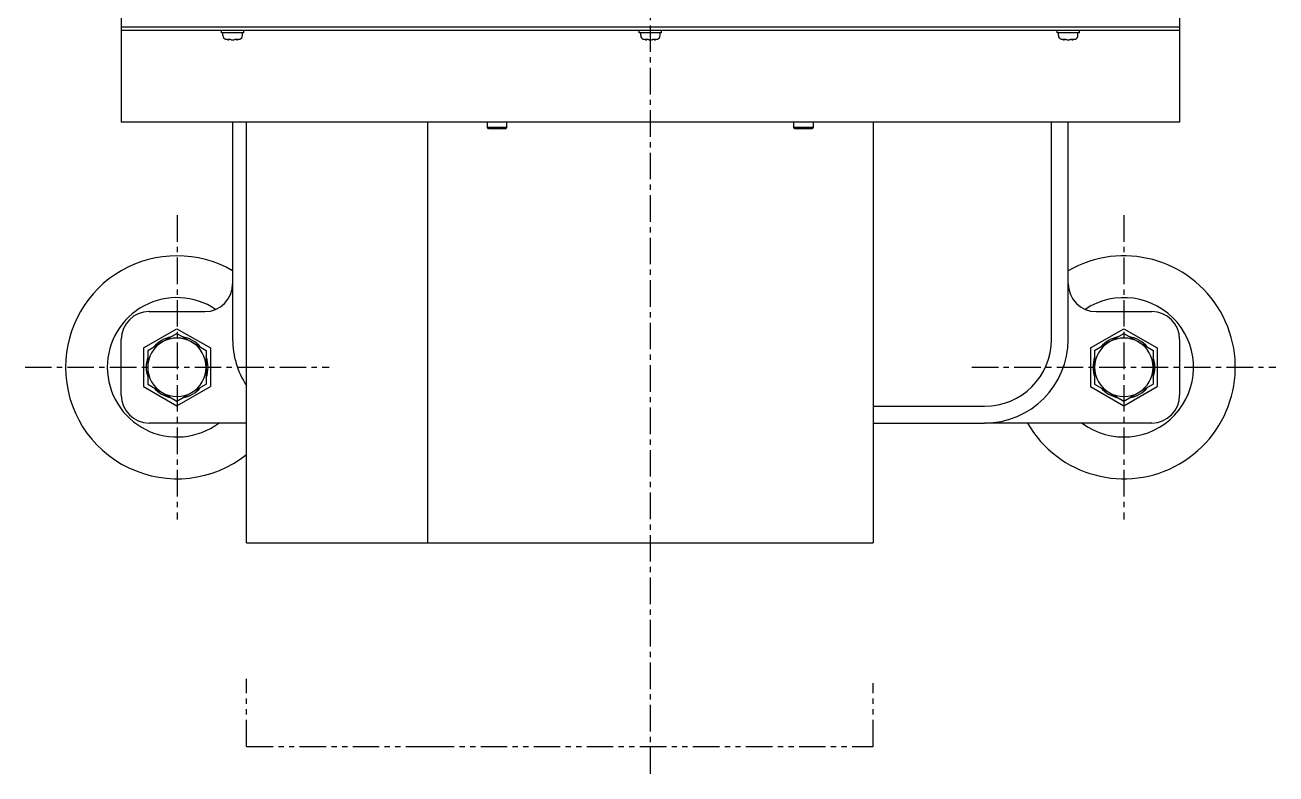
# Model space of a CAD drawing. Header units: millimetres. Extents: x 946 to 5662, y 744 to 2656.
# Drawn here: x 1051.8 to 1500.9, y 1799 to 2067.7 of the extents above; entities that cross this region are included whole.
import ezdxf

# ---------------------------------------------------------------- set-up
doc = ezdxf.new("R2010")
doc.units = ezdxf.units.MM
doc.header["$LTSCALE"] = 0.3
doc.linetypes.add('CENTER', pattern=[50.8, 31.75, -6.35, 6.35, -6.35])
doc.linetypes.add('PHANTOM', pattern=[63.5, 31.75, -6.35, 6.35, -6.35, 6.35, -6.35])
for name, color, linetype in [('Bed', 5, 'Continuous'), ('Center', 7, 'CENTER'), ('Phantom', 7, 'PHANTOM'), ('Suddle', 22, 'Continuous'), ('Table', 163, 'Continuous')]:
    doc.layers.add(name, color=color, linetype=linetype)

msp = doc.modelspace()

# ---------------------------------------------------------------- linework, layer by layer
at = {"layer": 'Bed'}
for p, q in [((1126.31, 2032.9), (1126.31, 1954.9)), ((1420.31, 1954.9), (1420.31, 2032.9)), ((1426.31, 1954.9), (1426.31, 2032.9)), ((1096.31, 1964.9), (1116.31, 1964.9)), ((1436.31, 1964.9), (1456.31, 1964.9)), ((1094.31, 1951.83), (1106.31, 1958.76)), ((1106.31, 1958.76), (1118.31, 1951.83)), ((1434.31, 1951.83), (1446.31, 1958.76)), ((1446.31, 1958.76), (1458.31, 1951.83)), ((1086.31, 1934.9), (1086.31, 1954.9)), ((1095.81, 1950.96), (1101.06, 1953.99)), ((1101.06, 1953.99), (1106.31, 1957.03)), ((1106.31, 1957.03), (1111.56, 1953.99)), ((1111.56, 1953.99), (1116.81, 1950.96)), ((1435.81, 1950.96), (1441.06, 1953.99)), ((1441.06, 1953.99), (1446.31, 1957.03)), ((1446.31, 1957.03), (1451.56, 1953.99)), ((1451.56, 1953.99), (1456.81, 1950.96)), ((1466.31, 1954.9), (1466.31, 1934.9)), ((1094.31, 1951.83), (1094.31, 1937.97)), ((1095.81, 1950.96), (1095.81, 1944.9)), ((1116.81, 1950.96), (1116.81, 1944.9)), ((1118.31, 1951.83), (1118.31, 1937.97)), ((1434.31, 1951.83), (1434.31, 1937.97)), ((1435.81, 1950.96), (1435.81, 1944.9)), ((1456.81, 1950.96), (1456.81, 1944.9)), ((1458.31, 1951.83), (1458.31, 1937.97)), ((1095.81, 1944.9), (1095.81, 1938.84)), ((1116.81, 1944.9), (1116.81, 1938.84)), ((1435.81, 1944.9), (1435.81, 1938.84)), ((1456.81, 1944.9), (1456.81, 1938.84)), ((1094.31, 1937.97), (1106.31, 1931.05)), ((1095.81, 1938.84), (1101.06, 1935.81)), ((1106.31, 1931.05), (1118.31, 1937.97)), ((1111.56, 1935.81), (1116.81, 1938.84)), ((1434.31, 1937.97), (1446.31, 1931.05)), ((1435.81, 1938.84), (1441.06, 1935.81)), ((1446.31, 1931.05), (1458.31, 1937.97)), ((1451.56, 1935.81), (1456.81, 1938.84)), ((1101.06, 1935.81), (1106.31, 1932.78)), ((1106.31, 1932.78), (1111.56, 1935.81)), ((1441.06, 1935.81), (1446.31, 1932.78)), ((1446.31, 1932.78), (1451.56, 1935.81)), ((1356.31, 1930.9), (1396.31, 1930.9)), ((1131.31, 1924.9), (1096.31, 1924.9)), ((1356.31, 1924.9), (1396.31, 1924.9)), ((1456.31, 1924.9), (1396.31, 1924.9))]:
    msp.add_line(p, q, dxfattribs=at)
for centre, radius, start, end in [((1106.31, 1944.9), 40, 60, 180), ((1446.31, 1944.9), 40, 210, 120), ((1116.31, 1974.9), 10, 270, 0), ((1436.31, 1974.9), 10, 180, 270), ((1106.31, 1944.9), 25, 56.2514, 180), ((1446.31, 1944.9), 25, 233.1301, 123.7486), ((1096.31, 1954.9), 10, 90, 180), ((1456.31, 1954.9), 10, 0, 90), ((1106.31, 1944.9), 10.5, 120, 180), ((1106.36, 1944.9), 11.11, 101.3176, 138.6824), ((1106.31, 1944.9), 10.5, 60, 120), ((1106.36, 1944.9), 11.11, 40.5653, 79.4347), ((1106.31, 1944.9), 10.5, 0, 60), ((1156.31, 1954.9), 30, 180, 213.5573), ((1396.31, 1954.9), 24, 270, 0), ((1396.31, 1954.9), 30, 270, 0), ((1446.31, 1944.9), 10.5, 120, 180), ((1446.36, 1944.9), 11.11, 101.3176, 138.6824), ((1446.31, 1944.9), 10.5, 60, 120), ((1446.36, 1944.9), 11.11, 40.5653, 79.4347), ((1446.31, 1944.9), 10.5, 0, 60), ((1106.31, 1944.9), 40, 180, 308.6822), ((1106.31, 1944.9), 25, 180, 306.8699), ((1106.36, 1944.9), 11.11, 161.7049, 180), ((1106.36, 1944.9), 11.11, 180, 198.2951), ((1106.31, 1944.9), 10.5, 180, 240), ((1106.31, 1944.9), 10.5, 300, 0), ((1106.36, 1944.9), 11.11, 340.1995, 19.8005), ((1446.36, 1944.9), 11.11, 161.7049, 180), ((1446.36, 1944.9), 11.11, 180, 198.2951), ((1446.31, 1944.9), 10.5, 180, 240), ((1446.31, 1944.9), 10.5, 300, 0), ((1446.36, 1944.9), 11.11, 340.1995, 19.8005), ((1106.36, 1944.9), 11.11, 221.3176, 258.6824), ((1106.36, 1944.9), 11.11, 280.5653, 319.4347), ((1446.36, 1944.9), 11.11, 221.3176, 258.6824), ((1446.36, 1944.9), 11.11, 280.5653, 319.4347), ((1096.31, 1934.9), 10, 180, 270), ((1106.31, 1944.9), 10.5, 240, 300), ((1446.31, 1944.9), 10.5, 240, 300), ((1456.31, 1934.9), 10, 270, 0)]:
    msp.add_arc(centre, radius, start, end, dxfattribs=at)
at = {"layer": 'Center'}
for p, q in [((1276.31, 1798.99), (1276.31, 2572.67)), ((1106.36, 1999.5), (1106.36, 1890.3)), ((1446.31, 1999.5), (1446.31, 1890.3)), ((1051.76, 1944.9), (1160.96, 1944.9)), ((1391.71, 1944.9), (1500.92, 1944.9))]:
    msp.add_line(p, q, dxfattribs=at)
at = {"layer": 'Phantom'}
for p, q in [((1131.31, 1808.9), (1131.31, 1833.13)), ((1356.31, 1808.9), (1356.31, 1831.57)), ((1131.31, 1808.9), (1196.31, 1808.9)), ((1196.31, 1808.9), (1356.31, 1808.9))]:
    msp.add_line(p, q, dxfattribs=at)
at = {"layer": 'Suddle'}
for p, q in [((1131.31, 1881.9), (1131.31, 2032.9)), ((1196.31, 2032.9), (1196.31, 1881.9)), ((1217.81, 2030.9), (1217.81, 2032.9)), ((1224.81, 2030.9), (1217.81, 2030.9)), ((1218.21, 2030.5), (1217.81, 2030.9)), ((1224.41, 2030.5), (1218.21, 2030.5)), ((1224.41, 2030.5), (1224.81, 2030.9)), ((1224.81, 2030.9), (1224.81, 2032.9)), ((1327.81, 2030.9), (1327.81, 2032.9)), ((1334.81, 2030.9), (1327.81, 2030.9)), ((1328.21, 2030.5), (1327.81, 2030.9)), ((1334.41, 2030.5), (1328.21, 2030.5)), ((1334.41, 2030.5), (1334.81, 2030.9)), ((1334.81, 2030.9), (1334.81, 2032.9)), ((1356.31, 2032.9), (1356.31, 1881.9)), ((1131.31, 1881.9), (1196.31, 1881.9)), ((1196.31, 1881.9), (1356.31, 1881.9))]:
    msp.add_line(p, q, dxfattribs=at)
at = {"layer": 'Table'}
for p, q in [((1086.31, 2096.9), (1086.31, 2066.9)), ((1466.31, 2096.9), (1466.31, 2066.9)), ((1466.31, 2066.9), (1086.31, 2066.9)), ((1466.31, 2066.9), (1086.31, 2066.9)), ((1086.31, 2066.9), (1086.31, 2065.7)), ((1466.31, 2066.9), (1466.31, 2065.7)), ((1466.31, 2065.7), (1086.31, 2065.7)), ((1086.31, 2065.7), (1086.31, 2032.9)), ((1122.31, 2064.9), (1122.31, 2065.7)), ((1130.31, 2064.9), (1122.31, 2064.9)), ((1122.81, 2063.92), (1122.81, 2064.9)), ((1125.49, 2062.54), (1124.44, 2062.54)), ((1124.82, 2062.44), (1124.83, 2062.54)), ((1124.97, 2062.4), (1124.99, 2062.54)), ((1128.19, 2062.54), (1127.14, 2062.54)), ((1127.66, 2062.4), (1127.64, 2062.54)), ((1127.81, 2062.44), (1127.8, 2062.54)), ((1129.81, 2063.92), (1129.81, 2064.9)), ((1130.31, 2064.9), (1130.31, 2065.7)), ((1272.31, 2064.9), (1272.31, 2065.7)), ((1280.31, 2064.9), (1272.31, 2064.9)), ((1272.81, 2063.92), (1272.81, 2064.9)), ((1275.49, 2062.54), (1274.44, 2062.54)), ((1274.82, 2062.44), (1274.83, 2062.54)), ((1274.97, 2062.4), (1274.99, 2062.54)), ((1278.19, 2062.54), (1277.14, 2062.54)), ((1277.66, 2062.4), (1277.64, 2062.54)), ((1277.81, 2062.44), (1277.8, 2062.54)), ((1279.81, 2063.92), (1279.81, 2064.9)), ((1280.31, 2064.9), (1280.31, 2065.7)), ((1422.31, 2064.9), (1422.31, 2065.7)), ((1430.31, 2064.9), (1422.31, 2064.9)), ((1422.81, 2063.92), (1422.81, 2064.9)), ((1425.49, 2062.54), (1424.44, 2062.54)), ((1424.82, 2062.44), (1424.83, 2062.54)), ((1424.97, 2062.4), (1424.99, 2062.54)), ((1428.19, 2062.54), (1427.14, 2062.54)), ((1427.66, 2062.4), (1427.64, 2062.54)), ((1427.81, 2062.44), (1427.8, 2062.54)), ((1429.81, 2063.92), (1429.81, 2064.9)), ((1430.31, 2064.9), (1430.31, 2065.7)), ((1466.31, 2065.7), (1466.31, 2032.9)), ((1466.31, 2032.9), (1086.31, 2032.9))]:
    msp.add_line(p, q, dxfattribs=at)
for centre, radius, start, end in [((1124.11, 2063.92), 1.3, 180, 253.3985), ((1126.31, 2071.3), 9, 253.3985, 261.428), ((1126.31, 2071.3), 9, 278.572, 286.6015), ((1128.51, 2063.92), 1.3, 286.6015, 0), ((1274.11, 2063.92), 1.3, 180, 253.3985), ((1276.31, 2071.3), 9, 253.3985, 261.428), ((1276.31, 2071.3), 9, 278.572, 286.6015), ((1278.51, 2063.92), 1.3, 286.6015, 0), ((1424.11, 2063.92), 1.3, 180, 253.3985), ((1426.31, 2071.3), 9, 253.3985, 261.428), ((1426.31, 2071.3), 9, 278.572, 286.6015), ((1428.51, 2063.92), 1.3, 286.6015, 0)]:
    msp.add_arc(centre, radius, start, end, dxfattribs=at)
for centre, major_axis, ratio, start_param, end_param in [((1126.22, 2071.31), (-0.9, -8.95), 0.694658, 6.140322, 6.203523), ((1125.92, 2071.34), (-0.9, -8.95), 0.34202, 6.216564, 6.266328), ((1126.41, 2071.31), (-0.93, 8.95), 0.71572, 2.854776, 2.917978), ((1126.46, 2071.34), (-2.39, 8.67), 0.934965, 2.78865, 2.838413), ((1126.17, 2071.34), (-2.39, -8.67), 0.934965, 0.30318, 0.352943), ((1126.22, 2071.31), (-0.93, -8.95), 0.71572, 0.223615, 0.286817), ((1126.7, 2071.34), (-0.9, 8.95), 0.34202, 3.15845, 3.208214), ((1126.41, 2071.31), (-0.9, 8.95), 0.694658, 3.221255, 3.284456), ((1276.22, 2071.31), (-0.9, -8.95), 0.694658, 6.140322, 6.203523), ((1275.92, 2071.34), (-0.9, -8.95), 0.34202, 6.216564, 6.266328), ((1276.41, 2071.31), (-0.93, 8.95), 0.71572, 2.854776, 2.917978), ((1276.46, 2071.34), (-2.39, 8.67), 0.934965, 2.78865, 2.838413), ((1276.17, 2071.34), (-2.39, -8.67), 0.934965, 0.30318, 0.352943), ((1276.22, 2071.31), (-0.93, -8.95), 0.71572, 0.223615, 0.286817), ((1276.7, 2071.34), (-0.9, 8.95), 0.34202, 3.15845, 3.208214), ((1276.41, 2071.31), (-0.9, 8.95), 0.694658, 3.221255, 3.284456), ((1426.22, 2071.31), (-0.9, -8.95), 0.694658, 6.140322, 6.203523), ((1425.92, 2071.34), (-0.9, -8.95), 0.34202, 6.216564, 6.266328), ((1426.41, 2071.31), (-0.93, 8.95), 0.71572, 2.854776, 2.917978), ((1426.46, 2071.34), (-2.39, 8.67), 0.934965, 2.78865, 2.838413), ((1426.17, 2071.34), (-2.39, -8.67), 0.934965, 0.30318, 0.352943), ((1426.22, 2071.31), (-0.93, -8.95), 0.71572, 0.223615, 0.286817), ((1426.7, 2071.34), (-0.9, 8.95), 0.34202, 3.15845, 3.208214), ((1426.41, 2071.31), (-0.9, 8.95), 0.694658, 3.221255, 3.284456)]:
    msp.add_ellipse(centre, major_axis=major_axis, ratio=ratio, start_param=start_param, end_param=end_param, dxfattribs=at)

doc.saveas('drawing.dxf')
